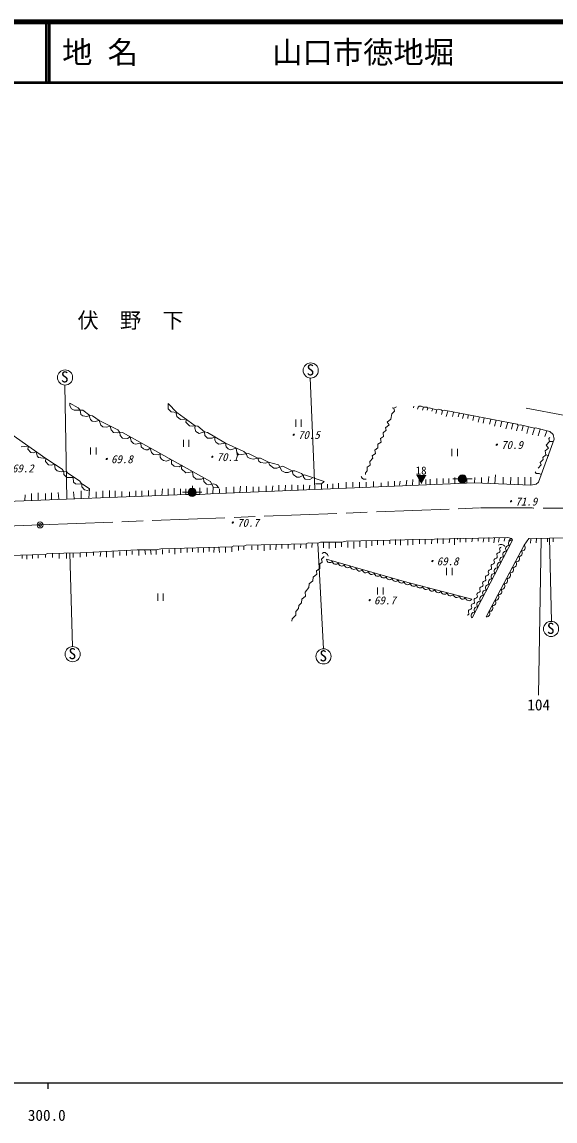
# Model space of a CAD drawing. Units: millimetres, scale not verified. Extents: x 40000 to 680000, y 20000 to 380000.
# Drawn here: x 363754 to 451675, y 198715 to 380000 of the extents above; entities that cross this region are included whole.
import ezdxf
from ezdxf.enums import TextEntityAlignment as Align

# ---------------------------------------------------------------- set-up
doc = ezdxf.new("R2010")
doc.units = ezdxf.units.MM
doc.header["$LTSCALE"] = 1000
doc.header["$PDMODE"] = 32
doc.header["$PDSIZE"] = 500
doc.linetypes.add('CHAIN', pattern=[18.5, 12, -1.5, 3.5, -1.5])
for name, color, linetype, lineweight in [('M-BGD', 7, 'Continuous', 13), ('M-BMK', 2, 'CHAIN', 13), ('M-BMK-SRVR', 3, 'Continuous', 13), ('M-TTL', 2, 'Continuous', 140), ('M-TTL-BAND', 7, 'Continuous', 25), ('M-TTL-LINE', 7, 'Continuous', 50)]:
    doc.layers.add(name, color=color, linetype=linetype, lineweight=lineweight)
doc.layers.add('M-TTL-TXT', color=7, linetype='Continuous')
doc.styles.add('ＭＳ ゴシック', font='')
doc.styles.get('ＭＳ ゴシック').set_extended_font_data('MS Gothic')

msp = doc.modelspace()

# ---------------------------------------------------------------- hatches: boundary and pattern name
at = {"layer": 'M-BGD'}
for points in [[(437084, 304608, -0.41421), (436401, 303925, -0.41421), (435718, 304608, -1)], [(392508, 302399, -1), (391142, 302399, -0.41421), (391825, 303082, -0.41421)]]:
    msp.add_hatch(color=256, dxfattribs=at).paths.add_polyline_path(points)

# ---------------------------------------------------------------- linework, layer by layer
for p, q in [((411295, 321282), (412057, 302994)), ((370824, 320097), (371163, 301301)), ((371671, 316710), (371671, 317133)), ((371671, 317133), (373025, 316371)), ((371925, 316202), (371671, 316710)), ((372348, 315948), (371925, 316202)), ((373787, 315948), (372348, 315948)), ((373025, 316371), (373364, 315948)), ((373364, 315948), (373449, 315271)), ((374973, 315101), (373787, 315948)), ((389281, 315609), (387842, 317049)), ((387842, 317049), (387842, 316202)), ((387842, 316202), (388350, 315694)), ((388350, 315694), (389281, 315609)), ((389197, 315440), (389281, 315609)), ((389281, 314932), (389197, 315440)), ((389281, 315609), (392329, 313408)), ((425180, 315779), (424757, 315355)), ((424841, 316371), (425095, 316287)), ((425519, 316541), (425095, 316287)), ((425095, 316287), (425180, 315779)), ((428397, 316625), (428313, 316371)), ((429075, 316456), (428990, 316117)), ((429244, 316625), (429075, 316456)), ((429583, 316625), (429244, 316625)), ((430006, 316456), (429583, 316625)), ((430006, 316456), (429837, 315948)), ((430514, 316456), (430006, 316456)), ((430683, 316287), (430514, 316456)), ((430683, 316287), (430599, 315948)), ((430683, 316287), (430937, 316371)), ((430937, 316371), (432207, 316033)), ((431530, 316202), (431361, 315779)), ((432207, 316033), (432038, 315440)), ((432207, 316033), (432461, 316117)), ((432461, 316117), (432885, 316033)), ((432885, 316033), (433139, 315863)), ((433139, 315863), (432969, 315271)), ((433139, 315863), (433393, 315948)), ((433393, 315948), (445415, 313662)), ((433985, 315779), (433731, 314932)), ((434917, 315609), (434747, 314932)), ((435848, 315440), (435679, 314847)), ((446939, 316287), (453374, 315101)), ((373449, 315271), (373787, 315017)), ((373787, 315017), (374465, 314932)), ((374465, 314932), (374973, 315101)), ((374888, 314847), (374973, 315101)), ((375057, 314424), (374888, 314847)), ((374973, 315101), (375396, 315017)), ((375311, 314170), (375057, 314424)), ((375819, 314085), (375311, 314170)), ((375396, 315017), (376497, 314255)), ((376497, 314255), (375819, 314085)), ((379545, 312731), (376497, 314255)), ((376497, 314255), (376751, 313493)), ((389874, 314424), (389281, 314932)), ((390890, 314509), (389874, 314424)), ((390805, 314001), (390890, 314509)), ((391398, 313408), (390805, 314001)), ((408925, 314420), (408925, 313220)), ((409825, 313220), (409825, 314420)), ((424587, 314509), (423995, 314001)), ((423995, 314001), (424333, 313577)), ((424757, 315355), (424587, 314509)), ((436610, 315355), (436441, 314593)), ((437372, 315186), (437287, 314593)), ((438303, 315017), (438134, 314255)), ((439235, 314847), (438981, 314001)), ((439997, 314678), (439827, 313831)), ((441097, 314424), (440843, 313662)), ((441944, 314339), (441690, 313323)), ((442875, 314170), (442706, 313239)), ((443891, 313916), (443553, 312900)), ((444738, 313747), (444484, 312815)), ((445415, 313662), (445585, 313493)), ((361934, 312053), (367691, 307989)), ((376751, 313493), (377089, 313239)), ((377089, 313239), (377767, 313154)), ((377767, 313154), (378275, 313323)), ((378275, 313323), (378444, 312731)), ((378444, 312731), (378867, 312307)), ((378867, 312307), (379545, 312223)), ((379883, 312307), (379545, 312731)), ((379545, 312223), (380307, 312307)), ((379968, 311799), (379883, 312307)), ((380307, 312307), (394869, 304179)), ((391906, 313323), (391398, 313408)), ((392329, 313408), (391906, 313323)), ((392329, 313408), (392245, 312985)), ((392245, 312985), (392414, 312477)), ((392753, 313323), (392329, 313408)), ((392414, 312477), (393007, 312138)), ((393853, 312392), (392753, 313323)), ((393007, 312138), (393853, 312392)), ((393938, 311799), (393853, 312392)), ((393853, 312392), (394361, 312307)), ((394361, 312307), (395547, 311545)), ((423825, 312646), (423317, 312223)), ((423317, 312223), (423402, 311630)), ((424333, 313577), (423741, 313069)), ((423741, 313069), (423825, 312646)), ((445585, 313493), (445331, 312561)), ((445585, 313493), (446008, 313577)), ((446008, 313577), (448294, 312985)), ((446431, 313408), (446177, 312561)), ((447278, 313239), (447024, 312138)), ((448294, 312985), (447955, 311884)), ((448294, 312985), (448463, 313069)), ((448463, 313069), (450834, 312477)), ((449225, 312815), (448887, 311715)), ((450326, 312561), (449987, 311630)), ((450834, 312477), (451342, 311969)), ((451342, 311969), (451511, 311207)), ((363627, 309937), (364813, 310021)), ((364813, 310021), (364728, 309513)), ((380307, 311376), (379968, 311799)), ((381153, 311291), (380307, 311376)), ((381577, 311545), (381153, 311291)), ((381746, 310868), (381577, 311545)), ((382169, 310445), (381746, 310868)), ((382423, 310360), (382169, 310445)), ((383355, 310529), (382423, 310360)), ((383439, 309937), (383355, 310529)), ((390402, 311102), (390402, 309902)), ((391302, 309902), (391302, 311102)), ((394107, 311545), (393938, 311799)), ((394361, 311376), (394107, 311545)), ((395123, 311376), (394361, 311376)), ((395547, 311545), (395123, 311376)), ((395547, 311037), (395547, 311545)), ((395547, 311545), (397325, 310529)), ((395801, 310614), (395547, 311037)), ((396224, 310360), (395801, 310614)), ((397325, 310529), (396224, 310360)), ((397409, 309937), (397325, 310529)), ((397325, 310529), (400373, 309175)), ((422979, 310699), (422471, 310360)), ((422471, 310360), (422471, 309767)), ((423402, 311630), (422894, 311291)), ((422894, 311291), (422979, 310699)), ((451511, 311207), (448971, 304095)), ((450749, 310783), (450241, 310191)), ((450241, 310191), (450580, 309683)), ((450834, 311461), (450665, 311291)), ((450665, 311291), (450749, 310783)), ((450749, 310783), (451342, 310783)), ((364728, 309513), (365236, 309005)), ((365236, 309005), (365659, 308921)), ((365659, 308921), (366083, 309090)), ((366083, 309090), (366252, 308413)), ((366252, 308413), (366506, 308159)), ((375078, 309838), (375078, 308638)), ((375978, 308638), (375978, 309838)), ((383778, 309598), (383439, 309937)), ((384201, 309429), (383778, 309598)), ((384540, 309429), (384201, 309429)), ((384879, 309683), (384540, 309429)), ((385133, 309005), (384879, 309683)), ((385471, 308667), (385133, 309005)), ((386233, 308582), (385471, 308667)), ((386572, 308751), (386233, 308582)), ((386572, 308243), (386572, 308751)), ((386741, 307905), (386572, 308243)), ((397748, 309598), (397409, 309937)), ((398171, 309429), (397748, 309598)), ((399103, 309683), (398171, 309429)), ((399187, 309005), (399103, 309683)), ((399526, 308582), (399187, 309005)), ((399526, 308582), (401135, 308836)), ((400373, 309175), (400711, 308836)), ((400711, 308836), (400965, 308243)), ((400965, 308243), (401389, 307989)), ((401135, 308836), (402659, 308074)), ((422047, 308836), (421539, 308413)), ((421539, 308413), (421624, 308074)), ((422471, 309767), (421963, 309344)), ((421963, 309344), (422047, 308836)), ((434681, 309606), (434681, 308406)), ((435581, 308406), (435581, 309606)), ((450157, 308582), (449649, 308159)), ((450580, 309683), (450072, 309259)), ((450072, 309259), (450157, 308582)), ((450157, 308582), (450665, 308413)), ((366506, 308159), (367691, 307989)), ((367691, 307989), (367607, 307481)), ((367607, 307481), (368115, 306973)), ((367691, 307989), (370401, 306211)), ((368115, 306973), (368623, 306889)), ((368623, 306889), (369131, 307058)), ((369131, 307058), (369215, 306296)), ((387080, 307651), (386741, 307905)), ((387588, 307566), (387080, 307651)), ((388265, 307820), (387588, 307566)), ((388435, 307735), (388435, 307143)), ((388435, 307143), (388858, 306719)), ((388858, 306719), (389705, 306635)), ((389705, 306635), (390128, 306889)), ((390128, 306889), (390043, 306296)), ((401389, 307989), (401897, 307905)), ((401897, 307905), (402659, 308074)), ((402659, 308074), (403082, 308074)), ((402659, 308074), (402828, 307566)), ((402828, 307566), (403082, 307312)), ((403082, 308074), (404437, 307397)), ((403082, 307312), (403929, 307227)), ((403929, 307227), (404437, 307397)), ((404437, 307397), (404606, 306973)), ((404437, 307397), (406045, 306973)), ((404606, 306973), (405283, 306381)), ((405283, 306381), (405791, 306381)), ((405791, 306381), (406807, 306719)), ((406045, 306973), (406638, 305957)), ((406807, 306719), (408331, 305957)), ((421201, 306889), (420693, 306550)), ((420693, 306550), (420693, 305957)), ((421624, 308074), (421116, 307481)), ((421116, 307481), (421201, 306889)), ((449395, 306973), (448887, 306381)), ((449733, 307820), (449225, 307312)), ((449225, 307312), (449395, 306973)), ((449649, 308159), (449733, 307820)), ((369215, 306296), (369554, 305957)), ((369554, 305957), (370231, 305788)), ((370231, 305788), (371078, 305873)), ((370401, 306211), (370655, 305788)), ((370655, 305788), (370655, 305365)), ((370655, 305365), (371163, 304857)), ((371078, 305873), (371247, 305619)), ((371163, 304857), (372179, 304857)), ((371247, 305619), (373279, 304264)), ((372179, 304857), (372263, 304095)), ((390043, 306296), (390805, 305619)), ((390805, 305619), (391906, 305788)), ((391906, 305788), (391991, 305026)), ((391991, 305026), (392499, 304603)), ((392499, 304603), (393345, 304603)), ((393345, 304603), (393684, 304772)), ((393684, 304772), (393769, 304179)), ((406638, 305957), (407146, 305703)), ((407146, 305703), (407654, 305703)), ((407654, 305703), (408331, 305957)), ((408331, 305957), (408501, 305365)), ((408331, 305957), (408755, 305957)), ((408501, 305365), (409093, 304941)), ((408755, 305957), (409855, 305534)), ((409093, 304941), (409517, 304941)), ((409517, 304941), (410363, 305280)), ((409855, 305534), (410194, 305195)), ((410194, 305195), (410194, 304941)), ((410194, 304941), (410448, 304603)), ((410363, 305280), (413581, 304179)), ((410448, 304603), (411210, 304518)), ((411210, 304518), (411633, 304772)), ((419677, 305026), (419846, 304772)), ((419846, 304772), (420100, 304603)), ((420100, 304603), (420523, 304603)), ((420693, 305957), (420439, 305619)), ((420439, 305619), (420439, 305365)), ((431107, 304603), (431107, 303756)), ((432207, 304687), (432207, 303841)), ((433223, 304687), (433223, 303925)), ((434155, 304687), (434155, 303925)), ((434805, 304644), (435719, 304644)), ((435171, 304857), (435171, 303925)), ((437099, 304644), (438012, 304644)), ((437118, 304603), (437118, 304010)), ((438473, 304857), (438388, 304010)), ((439573, 304857), (439573, 303925)), ((440759, 305026), (440674, 303925)), ((441859, 305280), (441775, 303841)), ((443129, 304941), (443129, 303841)), ((444399, 304941), (444315, 303756)), ((445585, 304941), (445585, 303671)), ((446685, 304941), (446685, 303671)), ((447701, 304941), (447701, 303587)), ((448379, 305788), (448548, 305534)), ((448548, 305534), (449056, 305534)), ((449056, 305534), (449395, 305365)), ((372263, 304095), (372602, 303841)), ((372602, 303841), (373618, 303756)), ((373279, 304264), (373618, 303756)), ((373618, 303756), (373703, 303841)), ((373618, 303756), (373618, 303333)), ((373618, 303333), (374041, 302825)), ((373703, 303841), (374888, 302994)), ((374041, 302825), (374549, 302740)), ((374549, 302740), (374803, 302825)), ((374888, 302994), (374803, 301470)), ((385725, 302825), (385725, 301893)), ((386911, 302994), (386826, 301893)), ((387842, 302994), (387842, 301893)), ((388858, 303079), (388858, 301978)), ((389874, 302994), (389874, 301978)), ((390805, 302994), (390805, 302063)), ((391906, 303502), (391830, 302063)), ((393091, 303163), (393091, 302063)), ((393769, 304179), (394192, 303756)), ((394192, 303756), (394446, 303671)), ((394277, 303163), (394279, 302119)), ((394446, 303671), (395377, 303841)), ((394869, 304179), (395293, 303248)), ((438388, 304010), (394869, 302147)), ((395293, 303248), (395208, 302232)), ((396224, 303163), (395293, 303248)), ((395377, 303841), (395801, 303671)), ((395801, 303671), (396224, 303163)), ((396309, 302994), (396309, 302232)), ((397409, 303248), (397409, 302317)), ((398679, 303333), (398679, 302317)), ((399780, 303417), (399695, 302401)), ((400796, 303417), (400796, 302401)), ((401897, 303333), (401897, 302486)), ((402828, 303333), (402828, 302486)), ((404013, 303502), (404013, 302571)), ((405114, 303502), (405029, 302655)), ((406130, 303587), (406130, 302655)), ((407231, 303587), (407146, 302740)), ((408247, 303671), (408247, 302825)), ((409263, 303587), (409263, 302825)), ((410194, 303671), (410194, 302909)), ((411210, 303587), (411125, 302909)), ((413157, 303841), (412141, 303841)), ((413581, 304179), (413157, 303841)), ((413157, 303841), (413157, 302994)), ((414173, 303756), (414173, 303079)), ((415020, 303841), (415020, 303079)), ((415951, 303925), (415951, 303163)), ((417221, 304095), (417221, 303163)), ((418322, 304095), (418322, 303248)), ((419423, 304095), (419423, 303248)), ((420523, 304095), (420523, 303333)), ((421709, 304179), (421709, 303333)), ((422979, 304010), (422979, 303417)), ((424164, 304179), (424164, 303502)), ((425180, 304264), (425180, 303502)), ((426111, 304264), (426027, 303587)), ((427212, 304433), (427127, 303587)), ((428228, 304518), (428143, 303671)), ((429267, 304522), (429258, 303619)), ((430345, 303756), (430345, 304518)), ((447701, 303587), (438388, 304010)), ((448548, 303756), (447701, 303587)), ((448971, 304095), (448548, 303756)), ((390805, 302063), (350419, 300454)), ((364305, 301978), (364220, 301047)), ((365321, 302232), (365321, 301131)), ((366421, 302317), (366421, 301131)), ((367607, 302232), (367607, 301216)), ((368623, 302317), (368623, 301216)), ((369723, 302401), (369808, 301301)), ((372263, 302486), (372348, 301385)), ((373533, 302655), (373533, 301385)), ((375989, 302486), (375989, 301555)), ((377089, 302655), (377089, 301555)), ((378190, 302740), (378190, 301639)), ((379121, 302655), (379121, 301639)), ((380222, 302571), (380222, 301639)), ((381492, 302486), (381492, 301724)), ((382508, 302655), (382508, 301724)), ((383524, 302655), (383524, 301809)), ((384625, 302740), (384625, 301809)), ((390229, 302435), (391143, 302436)), ((393091, 302063), (390805, 302063)), ((392522, 302435), (393436, 302436)), ((393091, 302063), (394869, 302147)), ((400711, 293681), (410617, 293935)), ((404691, 293765), (404691, 292919)), ((405707, 293765), (405622, 292919)), ((406638, 293850), (406638, 293173)), ((407654, 293850), (407654, 293173)), ((408670, 293935), (408670, 293003)), ((409771, 293935), (409686, 293257)), ((410617, 293935), (410956, 294104)), ((410617, 293935), (410617, 293173)), ((410956, 294104), (412565, 294019)), ((411633, 294019), (411549, 293342)), ((412565, 294019), (412988, 294189)), ((412565, 294019), (413496, 276578)), ((412988, 294189), (416459, 294189)), ((413496, 294104), (413496, 293257)), ((414427, 294189), (414427, 293173)), ((415443, 294189), (415443, 293257)), ((416459, 294189), (417221, 294358)), ((416459, 294189), (416459, 293427)), ((417221, 294358), (443891, 294951)), ((417475, 294273), (417475, 293342)), ((418491, 294273), (418491, 293173)), ((419507, 294358), (419507, 293427)), ((420523, 294358), (420523, 293257)), ((421455, 294358), (421455, 293596)), ((422386, 294443), (422386, 293765)), ((423402, 294443), (423402, 293681)), ((424418, 294527), (424418, 293935)), ((425349, 294612), (425349, 293765)), ((426196, 294612), (426196, 293681)), ((427381, 294612), (427381, 293681)), ((428228, 294697), (428228, 293765)), ((429329, 294697), (429329, 293935)), ((430260, 294697), (430260, 293850)), ((431361, 294697), (431276, 293935)), ((432292, 294781), (432292, 294019)), ((433223, 294781), (433223, 293935)), ((434324, 294781), (434239, 294104)), ((435086, 294866), (435086, 293765)), ((435594, 294866), (435594, 294612)), ((436017, 294866), (436017, 294189)), ((436949, 294866), (436949, 294189)), ((438049, 294866), (437965, 294273)), ((444653, 294527), (438015, 281702)), ((438981, 294866), (438981, 294358)), ((439912, 294866), (439827, 294189)), ((440759, 294951), (440759, 294273)), ((441690, 294866), (441605, 294104)), ((442452, 294866), (442367, 294189)), ((443383, 294866), (443299, 294358)), ((443891, 294951), (444484, 294781)), ((444399, 294781), (444061, 294443)), ((444484, 294781), (444653, 294527)), ((446601, 293681), (447363, 294781)), ((447363, 294781), (450749, 294866)), ((447701, 294697), (447617, 294019)), ((448633, 294781), (448548, 294104)), ((449395, 294781), (448971, 268958)), ((450411, 294781), (450411, 294273)), ((450749, 294866), (464211, 294951)), ((450749, 294866), (451088, 281150)), ((451342, 294866), (451342, 294273)), ((361426, 291987), (367607, 292157)), ((363797, 292072), (363797, 291479)), ((364559, 292072), (364559, 291395)), ((365490, 292157), (365490, 291479)), ((366421, 292157), (366421, 291564)), ((367607, 292157), (367945, 292326)), ((367607, 292157), (367607, 291649)), ((367945, 292326), (373364, 292411)), ((368792, 292326), (368792, 291649)), ((369893, 292326), (369893, 291479)), ((371078, 292411), (371078, 291479)), ((371671, 292384), (372094, 277001)), ((372179, 292411), (372179, 291649)), ((373364, 292411), (382762, 292919)), ((373364, 292411), (373364, 291733)), ((374380, 292495), (374380, 291818)), ((375565, 292495), (375565, 291987)), ((376751, 292580), (376666, 291818)), ((377682, 292580), (377682, 291733)), ((378783, 292665), (378783, 291649)), ((379883, 292665), (379883, 291987)), ((380984, 292749), (380984, 291987)), ((381915, 292749), (381915, 292157)), ((382762, 292919), (385895, 292919)), ((383016, 292834), (383016, 291987)), ((384032, 292919), (384117, 292157)), ((384963, 292919), (385048, 292157)), ((385895, 292919), (386657, 293088)), ((385895, 292919), (385895, 292157)), ((386657, 293088), (398341, 293427)), ((386911, 293003), (386911, 292241)), ((388011, 293003), (388011, 292411)), ((388943, 293088), (388943, 292241)), ((389959, 293173), (389959, 292411)), ((390975, 293173), (390975, 292495)), ((391906, 293257), (391906, 292580)), ((392837, 293257), (392837, 292495)), ((393684, 293342), (393684, 292495)), ((394615, 293342), (394615, 292665)), ((395462, 293342), (395377, 292495)), ((396224, 293427), (396309, 292495)), ((397325, 293427), (397325, 292495)), ((398341, 293427), (398679, 293596)), ((398341, 293427), (398341, 292580)), ((398679, 293596), (400373, 293511)), ((399441, 293511), (399441, 292834)), ((400373, 293511), (400711, 293681)), ((400373, 293511), (400373, 292919)), ((401643, 293596), (401643, 292919)), ((402659, 293681), (402659, 292919)), ((403675, 293681), (403675, 292749)), ((413242, 292326), (413496, 292495)), ((413496, 292495), (413750, 292495)), ((413750, 292495), (414173, 292157)), ((414173, 292157), (414258, 291903)), ((440296, 281895), (446601, 293681)), ((413242, 290887), (412903, 290633)), ((412903, 290633), (412903, 289871)), ((413581, 291818), (413157, 291395)), ((413157, 291395), (413242, 290887)), ((411803, 288431), (411718, 287839)), ((412395, 288939), (411803, 288431)), ((412903, 289871), (412311, 289447)), ((412311, 289447), (412395, 288939)), ((433792, 289938), (433792, 288738)), ((434692, 288738), (434692, 289938)), ((411041, 286738), (410448, 285976)), ((411125, 287331), (411041, 286738)), ((411718, 287839), (411125, 287331)), ((422418, 286739), (422418, 285539)), ((423318, 285539), (423318, 286739)), ((386156, 285727), (386156, 284527)), ((387056, 284527), (387056, 285727)), ((409940, 284791), (409855, 284198)), ((410533, 285299), (409940, 284791)), ((410448, 285976), (410533, 285299)), ((409347, 283267), (408924, 282759)), ((409432, 283775), (409347, 283267)), ((409855, 284198), (409432, 283775)), ((408331, 281573), (408247, 281150)), ((408924, 282166), (408331, 281573)), ((408924, 282759), (408924, 282166))]:
    msp.add_line(p, q, dxfattribs=at)
msp.add_lwpolyline([(413986, 291367), (426816, 287710), (437944, 284813)], dxfattribs=at)
for centre, radius in [((411385, 322524), 1250), ((370864, 321369), 1250), ((436401, 304608), 683), ((391825, 302399), 683), ((451026, 279885), 1250), ((372115, 275718), 1250), ((413496, 275353), 1250)]:
    msp.add_circle(centre, radius, dxfattribs=at)
for centre, radius, start, end in [((442773, 293087), 740, 30.99978, 125.8982), ((444534, 294008), 532, 77.04296, 228.22195), ((441851, 291811), 304, 273.85969, 33.09073), ((442360, 292143), 304, 93.85969, 213.09073), ((442319, 292748), 304, 273.85969, 33.09073), ((442828, 293080), 304, 93.85969, 213.09073), ((443586, 292176), 532, 77.04296, 228.22195), ((444060, 293092), 532, 77.04296, 228.22195), ((445758, 292382), 530, 256.08359, 47.63095), ((446243, 293289), 530, 256.08359, 47.63095), ((414515, 291351), 529, 178.20827, 329.96566), ((415502, 291069), 529, 178.20827, 329.96566), ((416489, 290788), 529, 178.20827, 329.96566), ((417476, 290507), 529, 178.20827, 329.96566), ((418463, 290225), 529, 178.20827, 329.96566), ((440916, 289937), 304, 273.85969, 33.09073), ((441424, 290268), 304, 93.85969, 213.09073), ((441384, 290874), 304, 273.85969, 33.09073), ((441892, 291206), 304, 93.85969, 213.09073), ((442637, 290344), 532, 77.04296, 228.22195), ((443111, 291260), 532, 77.04296, 228.22195), ((444788, 290569), 530, 256.08359, 47.63095), ((445273, 291476), 530, 256.08359, 47.63095), ((419449, 289944), 529, 178.20827, 329.96566), ((420436, 289663), 529, 178.20827, 329.96566), ((421423, 289381), 529, 178.20827, 329.96566), ((422410, 289100), 529, 178.20827, 329.96566), ((423397, 288819), 529, 178.20827, 329.96566), ((424384, 288537), 529, 178.20827, 329.96566), ((425371, 288256), 529, 178.20827, 329.96566), ((440489, 288394), 304, 93.85969, 213.09073), ((440448, 289000), 304, 273.85969, 33.09073), ((440957, 289331), 304, 93.85969, 213.09073), ((441689, 288512), 532, 77.04296, 228.22195), ((442163, 289428), 532, 77.04296, 228.22195), ((443819, 288756), 530, 256.08359, 47.63095), ((444304, 289663), 530, 256.08359, 47.63095), ((426357, 287974), 529, 178.20827, 329.96566), ((427357, 287715), 542, 180.5621, 330.26238), ((428369, 287452), 542, 180.5621, 330.26238), ((429380, 287188), 542, 180.5621, 330.26238), ((430392, 286925), 542, 180.5621, 330.26238), ((431404, 286662), 542, 180.5621, 330.26238), ((439554, 286520), 304, 93.85969, 213.09073), ((439513, 287126), 304, 273.85969, 33.09073), ((440021, 287457), 304, 93.85969, 213.09073), ((439980, 288063), 304, 273.85969, 33.09073), ((440740, 286680), 532, 77.04296, 228.22195), ((441215, 287596), 532, 77.04296, 228.22195), ((442849, 286943), 530, 256.08359, 47.63095), ((443334, 287849), 530, 256.08359, 47.63095), ((432416, 286398), 542, 180.5621, 330.26238), ((433427, 286135), 542, 180.5621, 330.26238), ((434439, 285872), 542, 180.5621, 330.26238), ((435451, 285609), 542, 180.5621, 330.26238), ((436462, 285345), 542, 180.5621, 330.26238), ((437474, 285082), 542, 180.5621, 330.26238), ((438618, 284646), 304, 93.85969, 213.09073), ((438577, 285252), 304, 273.85969, 33.09073), ((439086, 285583), 304, 93.85969, 213.09073), ((439045, 286189), 304, 273.85969, 33.09073), ((439792, 284847), 532, 77.04296, 228.22195), ((440266, 285764), 532, 77.04296, 228.22195), ((441879, 285130), 530, 256.08359, 47.63095), ((442364, 286036), 530, 256.08359, 47.63095), ((437683, 282772), 304, 93.85969, 213.09073), ((437642, 283377), 304, 273.85969, 33.09073), ((438150, 283709), 304, 93.85969, 213.09073), ((438110, 284314), 304, 273.85969, 33.09073), ((438844, 283015), 532, 77.04296, 228.22195), ((439318, 283931), 532, 77.04296, 228.22195), ((440909, 283316), 530, 256.08359, 47.63095), ((441394, 284223), 530, 256.08359, 47.63095), ((437174, 282440), 304, 273.85969, 33.09073), ((438369, 282099), 532, 77.04296, 228.22195), ((440424, 282410), 530, 256.08359, 47.63095)]:
    msp.add_arc(centre, radius, start, end, dxfattribs=at)
at = {"layer": 'M-BMK'}
for p, q in [((366749, 297045), (439391, 299841)), ((266850, 293039), (366749, 297045))]:
    msp.add_line(p, q, dxfattribs=at)
msp.add_arc((442467, -824365), 1124210, 88.76462, 90.15676, dxfattribs=at)
at = {"layer": 'M-BMK-SRVR'}
msp.add_circle((366749, 297045), 500, dxfattribs=at)
msp.add_point((366749, 297045), dxfattribs=at)
at = {"layer": 'M-TTL'}
msp.add_line((680000, 380000), (40000, 380000), dxfattribs=at)
at = {"layer": 'M-TTL-BAND'}
for p, q in [((40000, 205000), (579000, 205000)), ((368000, 205000), (368000, 204000))]:
    msp.add_line(p, q, dxfattribs=at)
at = {"layer": 'M-TTL-LINE'}
for p, q in [((367750, 380000), (367750, 370000)), ((368250, 380000), (368250, 370000)), ((40000, 370000), (680000, 370000))]:
    msp.add_line(p, q, dxfattribs=at)

# ---------------------------------------------------------------- texts
at = {"layer": 'M-BGD', "style": 'ＭＳ ゴシック'}
for s, height, p in [('伏\u3000野\u3000下', 2566, (372913, 328734)), ('S', 1833, (410707, 321151)), ('S', 1833, (370185, 319995)), ('18', 1320, (428694, 304960)), ('▼', 1320, (428733, 303508)), ('S', 1833, (450347, 278511)), ('S', 1833, (371436, 274344)), ('S', 1833, (412817, 273979)), ('104', 1833, (447112, 265895))]:
    msp.add_text(s, height=height, dxfattribs=at).set_placement(p, align=Align.BOTTOM_LEFT)
at = {"layer": 'M-BGD', "style": 'ＭＳ ゴシック', "oblique": 15}
for s, p in [('・70.5', (407485, 310823)), ('・70.9', (440986, 309179)), ('・69.8', (376649, 306824)), ('・70.1', (394066, 307179)), ('・69.2', (360298, 305313)), ('・71.9', (443333, 299845)), ('・70.7', (397443, 296338)), ('・69.8', (430367, 289987)), ('・69.7', (420014, 283542))]:
    msp.add_text(s, height=1320, dxfattribs=at).set_placement(p, align=Align.BOTTOM_LEFT)
at = {"layer": 'M-TTL-BAND', "style": 'ＭＳ ゴシック'}
msp.add_text('300.0', height=1833, dxfattribs=at).set_placement((367844, 198195), align=Align.BOTTOM_CENTER)
at = {"layer": 'M-TTL-TXT', "style": 'ＭＳ ゴシック'}
for s, p in [('地 名', (370380, 375000)), ('山口市徳地堀', (405024, 375000))]:
    msp.add_text(s, height=3666, dxfattribs=at).set_placement(p, align=Align.MIDDLE_LEFT)

doc.saveas('drawing.dxf')
